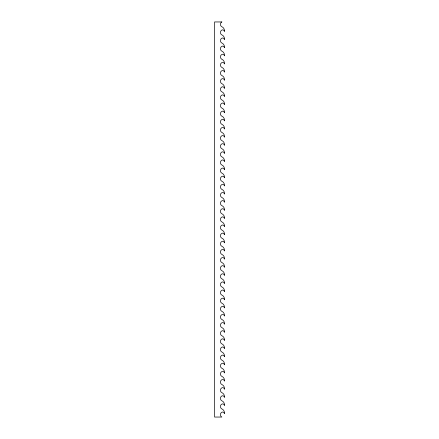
<?xml version="1.0" encoding="UTF-8"?>
<svg xmlns="http://www.w3.org/2000/svg" width="439" height="439" viewBox="0 0 439 439"><rect width="100%" height="100%" fill="white"/><g stroke="black" fill="none" stroke-linecap="round" stroke-linejoin="round"><path stroke-width="0.66" d="M221.843 21.95L214.578 21.95L214.578 417.05L221.843 417.05A2.711 2.711 0 0 1 221.843 412.248A1.657 1.657 0 0 1 224.329 413.631A4.149 4.149 0 0 0 221.843 408.918A2.711 2.711 0 0 1 221.843 404.116A1.657 1.657 0 0 1 224.329 405.499A4.149 4.149 0 0 0 221.843 400.785A2.711 2.711 0 0 1 221.843 395.989A1.657 1.657 0 0 1 224.329 397.366A4.149 4.149 0 0 0 221.843 392.658A2.711 2.711 0 0 1 221.843 387.856A1.657 1.657 0 0 1 224.329 389.234A4.149 4.149 0 0 0 221.843 384.526A2.711 2.711 0 0 1 221.843 379.724A1.657 1.657 0 0 1 224.329 381.107A4.149 4.149 0 0 0 221.843 376.393A2.711 2.711 0 0 1 221.843 371.592A1.657 1.657 0 0 1 224.329 372.974A4.149 4.149 0 0 0 221.843 368.261A2.711 2.711 0 0 1 221.843 363.459A1.657 1.657 0 0 1 224.329 364.842A4.149 4.149 0 0 0 221.843 360.134A2.711 2.711 0 0 1 221.843 355.332A1.657 1.657 0 0 1 224.329 356.709A4.149 4.149 0 0 0 221.843 352.001A2.711 2.711 0 0 1 221.843 347.2A1.657 1.657 0 0 1 224.329 348.582A4.149 4.149 0 0 0 221.843 343.869A2.711 2.711 0 0 1 221.843 339.067A1.657 1.657 0 0 1 224.329 340.45A4.149 4.149 0 0 0 221.843 335.736A2.711 2.711 0 0 1 221.843 330.935A1.657 1.657 0 0 1 224.329 332.318A4.149 4.149 0 0 0 221.843 327.609A2.711 2.711 0 0 1 221.843 322.808A1.657 1.657 0 0 1 224.329 324.185A4.149 4.149 0 0 0 221.843 319.477A2.711 2.711 0 0 1 221.843 314.675A1.657 1.657 0 0 1 224.329 316.058A4.149 4.149 0 0 0 221.843 311.344A2.711 2.711 0 0 1 221.843 306.543A1.657 1.657 0 0 1 224.329 307.926A4.149 4.149 0 0 0 221.843 303.212A2.711 2.711 0 0 1 221.843 298.41A1.657 1.657 0 0 1 224.329 299.793A4.149 4.149 0 0 0 221.843 295.079A2.711 2.711 0 0 1 221.843 290.278A1.657 1.657 0 0 1 224.329 291.661A4.149 4.149 0 0 0 221.843 286.952A2.711 2.711 0 0 1 221.843 282.151A1.657 1.657 0 0 1 224.329 283.528A4.149 4.149 0 0 0 221.843 278.82A2.711 2.711 0 0 1 221.843 274.018A1.657 1.657 0 0 1 224.329 275.401A4.149 4.149 0 0 0 221.843 270.687A2.711 2.711 0 0 1 221.843 265.886A1.657 1.657 0 0 1 224.329 267.269A4.149 4.149 0 0 0 221.843 262.555A2.711 2.711 0 0 1 221.843 257.753A1.657 1.657 0 0 1 224.329 259.136A4.149 4.149 0 0 0 221.843 254.428A2.711 2.711 0 0 1 221.843 249.626A1.657 1.657 0 0 1 224.329 251.004A4.149 4.149 0 0 0 221.843 246.295A2.711 2.711 0 0 1 221.843 241.494A1.657 1.657 0 0 1 224.329 242.877A4.149 4.149 0 0 0 221.843 238.163A2.711 2.711 0 0 1 221.843 233.361A1.657 1.657 0 0 1 224.329 234.744A4.149 4.149 0 0 0 221.843 230.031A2.711 2.711 0 0 1 221.843 225.229A1.657 1.657 0 0 1 224.329 226.612A4.149 4.149 0 0 0 221.843 221.898A2.711 2.711 0 0 1 221.843 217.102A1.657 1.657 0 0 1 224.329 218.479A4.149 4.149 0 0 0 221.843 213.771A2.711 2.711 0 0 1 221.843 208.969A1.657 1.657 0 0 1 224.329 210.347A4.149 4.149 0 0 0 221.843 205.639A2.711 2.711 0 0 1 221.843 200.837A1.657 1.657 0 0 1 224.329 202.22A4.149 4.149 0 0 0 221.843 197.506A2.711 2.711 0 0 1 221.843 192.705A1.657 1.657 0 0 1 224.329 194.087A4.149 4.149 0 0 0 221.843 189.374A2.711 2.711 0 0 1 221.843 184.572A1.657 1.657 0 0 1 224.329 185.955A4.149 4.149 0 0 0 221.843 181.247A2.711 2.711 0 0 1 221.843 176.445A1.657 1.657 0 0 1 224.329 177.822A4.149 4.149 0 0 0 221.843 173.114A2.711 2.711 0 0 1 221.843 168.313A1.657 1.657 0 0 1 224.329 169.695A4.149 4.149 0 0 0 221.843 164.982A2.711 2.711 0 0 1 221.843 160.18A1.657 1.657 0 0 1 224.329 161.563A4.149 4.149 0 0 0 221.843 156.849A2.711 2.711 0 0 1 221.843 152.048A1.657 1.657 0 0 1 224.329 153.43A4.149 4.149 0 0 0 221.843 148.722A2.711 2.711 0 0 1 221.843 143.921A1.657 1.657 0 0 1 224.329 145.298A4.149 4.149 0 0 0 221.843 140.59A2.711 2.711 0 0 1 221.843 135.788A1.657 1.657 0 0 1 224.329 137.171A4.149 4.149 0 0 0 221.843 132.457A2.711 2.711 0 0 1 221.843 127.656A1.657 1.657 0 0 1 224.329 129.039A4.149 4.149 0 0 0 221.843 124.325A2.711 2.711 0 0 1 221.843 119.523A1.657 1.657 0 0 1 224.329 120.906A4.149 4.149 0 0 0 221.843 116.192A2.711 2.711 0 0 1 221.843 111.391A1.657 1.657 0 0 1 224.329 112.774A4.149 4.149 0 0 0 221.843 108.065A2.711 2.711 0 0 1 221.843 103.264A1.657 1.657 0 0 1 224.329 104.641A4.149 4.149 0 0 0 221.843 99.933A2.711 2.711 0 0 1 221.843 95.131A1.657 1.657 0 0 1 224.329 96.514A4.149 4.149 0 0 0 221.843 91.8A2.711 2.711 0 0 1 221.843 86.999A1.657 1.657 0 0 1 224.329 88.382A4.149 4.149 0 0 0 221.843 83.668A2.711 2.711 0 0 1 221.843 78.866A1.657 1.657 0 0 1 224.329 80.249A4.149 4.149 0 0 0 221.843 75.541A2.711 2.711 0 0 1 221.843 70.739A1.657 1.657 0 0 1 224.329 72.117A4.149 4.149 0 0 0 221.843 67.408A2.711 2.711 0 0 1 221.843 62.607A1.657 1.657 0 0 1 224.329 63.99A4.149 4.149 0 0 0 221.843 59.276A2.711 2.711 0 0 1 221.843 54.474A1.657 1.657 0 0 1 224.329 55.857A4.149 4.149 0 0 0 221.843 51.143A2.711 2.711 0 0 1 221.843 46.342A1.657 1.657 0 0 1 224.329 47.725A4.149 4.149 0 0 0 221.843 43.011A2.711 2.711 0 0 1 221.843 38.215A1.657 1.657 0 0 1 224.329 39.592A4.149 4.149 0 0 0 221.843 34.884A2.711 2.711 0 0 1 221.843 30.082A1.657 1.657 0 0 1 224.329 31.46A4.149 4.149 0 0 0 221.843 26.752A2.711 2.711 0 0 1 221.843 21.95"/></g></svg>
